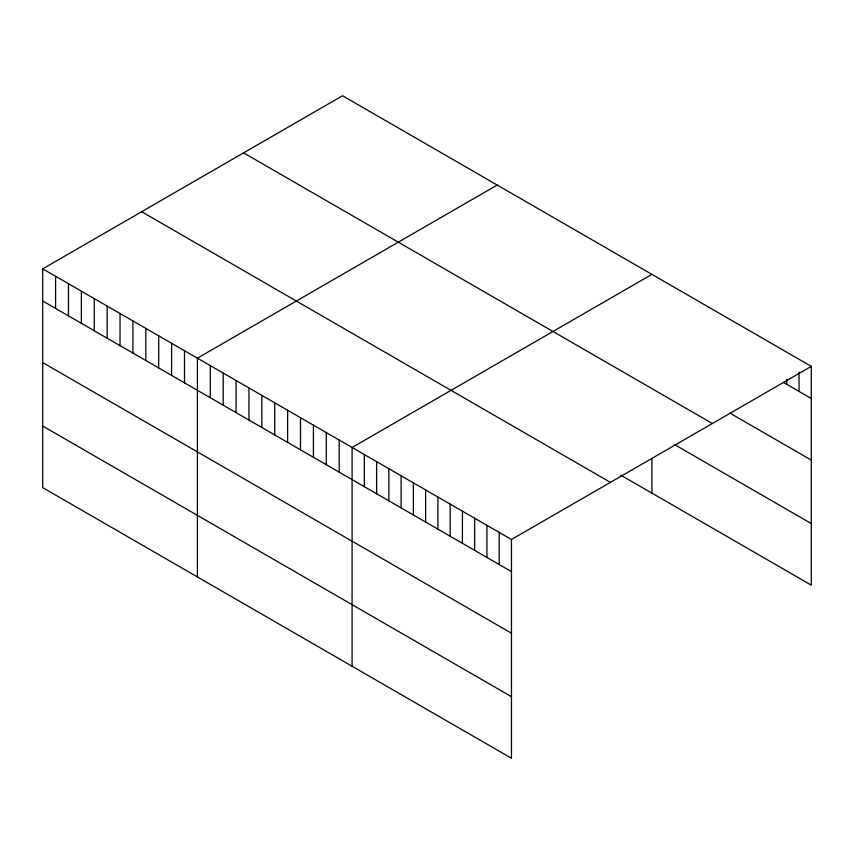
<?xml version="1.0" encoding="UTF-8"?>
<svg xmlns="http://www.w3.org/2000/svg" width="854" height="854" viewBox="0 0 854 854"><rect width="100%" height="100%" fill="white"/><g stroke="black" fill="none" stroke-linecap="round" stroke-linejoin="round"><path stroke-width="1.28" d="M42.7 268.85L511.461 539.493L511.461 758.256L42.7 487.623L42.7 268.85L342.539 95.744L811.3 366.377L811.3 585.15L620.773 475.144M497.231 185.051L197.391 358.168L197.391 576.93M651.922 274.358L352.083 447.475L352.083 666.248M511.461 539.493L811.3 366.377M783.438 382.421L811.3 398.508M729.935 413.122L811.3 460.092M243.593 152.866L712.353 423.499M674.212 444.411L811.3 523.555M141.647 211.728L610.407 482.361M42.7 300.982L511.461 571.614M42.7 362.576L511.461 633.209M42.7 426.039L511.461 696.672M799.045 372.152L799.045 391.431M786.78 379.208L786.78 384.353M651.922 458.641L651.922 493.132M499.195 532.416L499.195 564.537M486.94 525.327L486.94 557.459M474.675 518.25L474.675 550.382M462.42 511.172L462.42 543.304M450.154 504.095L450.154 536.227M437.899 497.017L437.899 529.149M425.634 489.94L425.634 522.072M413.379 482.862L413.379 514.994M401.113 475.785L401.113 507.916M388.858 468.707L388.858 500.839M376.603 461.63L376.603 493.761M364.338 454.552L364.338 486.684M339.187 440.034L339.187 472.166M326.292 432.583L326.292 464.715M313.407 425.143L313.407 457.274M300.512 417.702L300.512 449.834M287.627 410.262L287.627 442.393M274.732 402.821L274.732 434.953M261.847 395.381L261.847 427.502M248.952 387.929L248.952 420.061M236.056 380.489L236.056 412.621M223.172 373.049L223.172 405.18M210.276 365.608L210.276 397.74M184.496 350.716L184.496 382.848M171.611 343.276L171.611 375.408M158.716 335.835L158.716 367.967M145.831 328.395L145.831 360.527M132.936 320.955L132.936 353.086M120.04 313.514L120.04 345.635M107.156 306.063L107.156 338.195M94.26 298.622L94.26 330.754M81.376 291.182L81.376 323.314M68.48 283.741L68.48 315.873M55.595 276.301L55.595 308.433"/></g></svg>
